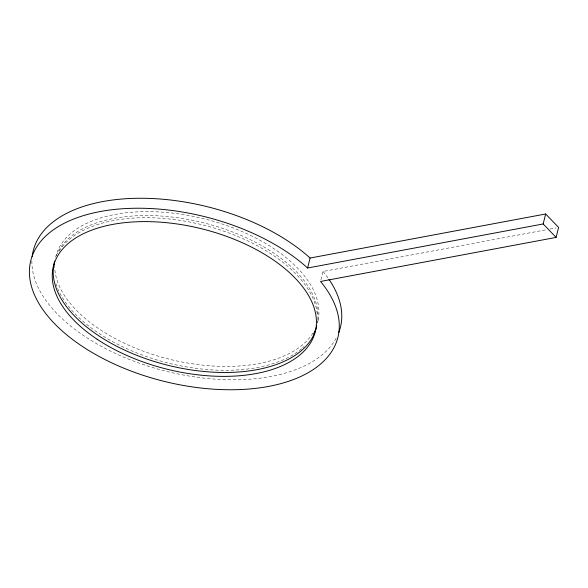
<?xml version="1.0" encoding="UTF-8"?>
<svg xmlns="http://www.w3.org/2000/svg" width="588" height="588" viewBox="0 0 588 588"><rect width="100%" height="100%" fill="white"/><g stroke="black" fill="none" stroke-linecap="round" stroke-linejoin="round"><path stroke-width="0.44" stroke-dasharray="2.94 2.21" d="M320.945 279.8L323.018 271.487L546.472 229.71M317.557 322.356L318.181 319.865M549.942 229.063L555.998 227.924M336.189 338.137A158.282 84.812 14 0 1 165.169 371.021A158.282 84.812 14 0 1 31.892 260.984M323.018 271.487A158.282 84.812 14 0 1 328.993 279.396M312.956 333.029A134.961 72.317 14 0 1 167.33 358.68A134.961 72.317 14 0 1 54.713 266.386M55.639 257.375A134.961 72.317 14 0 1 204.653 218.934A134.961 72.317 14 0 1 317.41 323.025M59.182 251.083A134.961 72.317 14 0 1 203.286 225.05A134.961 72.317 14 0 1 317.366 315.999M304.092 346.523A134.961 72.317 14 0 1 302.776 347.728M301.519 348.816A134.961 72.317 14 0 1 164.684 362.142A134.961 72.317 14 0 1 55.926 283.636M56.301 255.824A134.961 72.317 14 0 1 204.418 223.028A134.961 72.317 14 0 1 317.491 322.165"/><path stroke-width="0.88" d="M307.59 268.01L310.074 258.036L545.657 213.988L558.6 227.438L556.116 237.412L320.534 281.461A158.282 84.812 14 0 1 188.175 386.272A158.282 84.812 14 0 1 44.651 237.111A158.282 84.812 14 0 1 307.59 268.01L543.165 223.962L556.116 237.412M543.165 223.962L545.657 213.988M328.993 279.396A158.282 84.812 14 0 1 338.725 332.639M32.171 256.691A158.282 84.812 14 0 1 141.804 198.259A158.282 84.812 14 0 1 310.074 258.036M316.667 325.943A134.961 72.317 14 0 1 168.219 365.361A134.961 72.317 14 0 1 54.721 261.094M315.403 330.022A134.961 72.317 14 0 1 313.683 333.903M53.905 266.114A134.961 72.317 14 0 1 54.096 264.49M97.145 339.261A134.961 72.317 14 0 0 313.889 336.093A134.961 72.317 14 0 0 141.98 221.625A134.961 72.317 14 0 0 97.145 339.261"/></g></svg>
